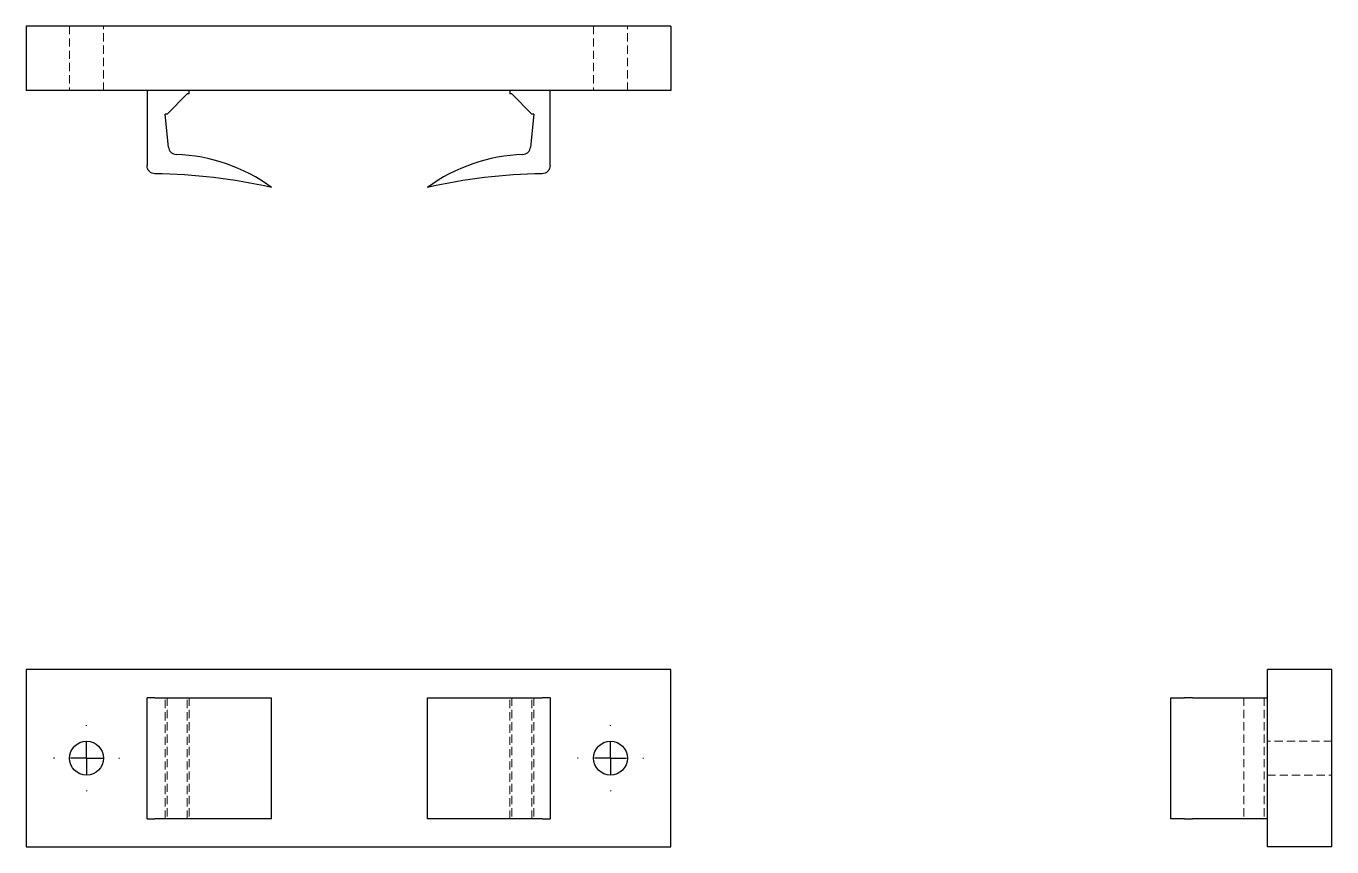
# Model space of a CAD drawing. Header units: millimetres. Extents: x 33 to 236, y 43 to 171.
import ezdxf

# ---------------------------------------------------------------- set-up
doc = ezdxf.new("R2010")
doc.units = ezdxf.units.MM
doc.linetypes.add('HIDDEN', pattern=[1.905, 1.27, -0.635])
doc.layers.add('10', color=7, linetype='Continuous')

# ---------------------------------------------------------------- blocks, each defined once
blk = doc.blocks.new('SW_CENTERMARKSYMBOL_0')
at = {"layer": '10', "color": 0}
for p, q in [((0, 5), (0, 5.125)), ((0, 0), (0, 2.5)), ((-5, 0), (-5.125, 0)), ((0, 0), (-2.5, 0)), ((0, 0), (0, -2.5)), ((0, 0), (2.5, 0)), ((5, 0), (5.125, 0)), ((0, -5), (0, -5.125))]:
    blk.add_line(p, q, dxfattribs=at)
blk = doc.blocks.new('SW_CENTERMARKSYMBOL_1')
at = {"layer": '10', "color": 0}
for p, q in [((0, 5), (0, 5.125)), ((0, 0), (0, 2.5)), ((-5, 0), (-5.125, 0)), ((0, 0), (-2.5, 0)), ((0, 0), (0, -2.5)), ((0, 0), (2.5, 0)), ((5, 0), (5.125, 0)), ((0, -5), (0, -5.125))]:
    blk.add_line(p, q, dxfattribs=at)

msp = doc.modelspace()

# ---------------------------------------------------------------- linework, layer by layer
at = {"color": 7, "linetype": 'Continuous', "lineweight": 25}
for p, q in [((33, 170.5), (33, 160.5)), ((133, 170.5), (33, 170.5)), ((133, 170.5), (133, 160.5)), ((133, 160.5), (33, 160.5)), ((51.75, 160.5), (51.75, 148.87)), ((54.87, 156.87), (58, 160)), ((58.31, 160), (58, 160)), ((58.31, 160), (58.31, 160.5)), ((108, 160.5), (108, 160)), ((108.31, 160), (108, 160)), ((108.31, 160), (111.44, 156.87)), ((114.25, 148.87), (114.25, 160.5)), ((54.87, 156.87), (54.56, 156.87)), ((55.08, 151.73), (54.56, 156.87)), ((111.75, 156.87), (111.24, 151.73)), ((111.75, 156.87), (111.44, 156.87)), ((33, 70.75), (33, 43.25)), ((133, 70.75), (33, 70.75)), ((133, 43.25), (133, 70.75)), ((225.5, 43.25), (225.5, 70.75)), ((235.5, 70.75), (225.5, 70.75)), ((235.5, 43.25), (235.5, 70.75)), ((51.75, 47.62), (51.75, 66.38)), ((52.98, 66.38), (71.07, 66.38)), ((71.07, 47.62), (71.07, 66.38)), ((95.24, 47.62), (95.24, 66.38)), ((95.24, 66.38), (113.02, 66.38)), ((114.25, 66.38), (114.25, 47.62)), ((210.5, 47.62), (210.5, 66.38)), ((210.5, 66.38), (212.62, 66.38)), ((213.87, 66.38), (225.5, 66.38)), ((71.07, 47.62), (52.98, 47.62)), ((113.02, 47.62), (95.24, 47.62)), ((212.62, 47.62), (210.5, 47.62)), ((225.5, 47.62), (213.87, 47.62)), ((33, 43.25), (133, 43.25)), ((235.5, 43.25), (225.5, 43.25))]:
    msp.add_line(p, q, dxfattribs=at)
at = {"color": 7, "linetype": 'HIDDEN', "lineweight": 18}
for p, q in [((39.75, 170.5), (39.75, 160.5)), ((45, 160.5), (45, 170.5)), ((121, 170.5), (121, 160.5)), ((126.25, 160.5), (126.25, 170.5)), ((54.56, 47.62), (54.56, 66.38)), ((54.87, 66.38), (54.87, 47.62)), ((58, 47.62), (58, 66.38)), ((58.31, 66.38), (58.31, 47.62)), ((108, 47.62), (108, 66.38)), ((108.31, 66.38), (108.31, 47.62)), ((111.44, 47.62), (111.44, 66.38)), ((111.75, 66.38), (111.75, 47.62)), ((221.87, 66.38), (221.87, 47.62)), ((225, 66.38), (225, 47.62)), ((235.5, 59.62), (225.5, 59.62)), ((225.5, 54.38), (235.5, 54.38))]:
    msp.add_line(p, q, dxfattribs=at)
at = {"color": 7, "linetype": 'HIDDEN', "lineweight": 18, "flags": 128}
for points in [[(56.27, 150.6), (56.27, 150.6)], [(110.04, 150.6), (110.04, 150.6)], [(52.98, 147.62), (52.98, 147.62)], [(113.02, 147.62), (113.02, 147.62)], [(71.07, 145.5), (71.07, 145.5)], [(95.24, 145.5), (95.24, 145.5)]]:
    msp.add_lwpolyline(points, dxfattribs=at)
at = {"color": 7, "linetype": 'Continuous', "lineweight": 25}
for centre, radius in [((42.38, 57), 2.63), ((123.62, 57), 2.62)]:
    msp.add_circle(centre, radius, dxfattribs=at)
for centre, radius, start, end in [((55.19, 123.44), 27.19, 54.2422, 87.7156), ((111.12, 123.44), 27.19, 92.2844, 125.7578), ((51.75, 58.69), 88.93, 77.4497, 89.2058), ((114.25, 61.51), 86.11, 90.8198, 102.7549)]:
    msp.add_arc(centre, radius, start, end, dxfattribs=at)
for points in [[(55.08, 151.73), (55.09, 151.59), (55.13, 151.45), (55.26, 151.18), (55.35, 151.05), (55.58, 150.84), (55.71, 150.75), (55.99, 150.64), (56.13, 150.61), (56.27, 150.6)], [(110.04, 150.6), (110.18, 150.61), (110.32, 150.64), (110.6, 150.75), (110.74, 150.84), (110.96, 151.05), (111.05, 151.18), (111.18, 151.45), (111.22, 151.59), (111.24, 151.73)], [(52.98, 147.62), (52.84, 147.62), (52.68, 147.65), (52.38, 147.77), (52.23, 147.87), (51.99, 148.11), (51.9, 148.26), (51.78, 148.56), (51.75, 148.72), (51.75, 148.87)], [(114.25, 148.87), (114.25, 148.72), (114.22, 148.56), (114.1, 148.26), (114.01, 148.11), (113.77, 147.87), (113.62, 147.77), (113.32, 147.65), (113.16, 147.62), (113.02, 147.62)], [(52.98, 66.38), (52.84, 66.38), (52.68, 66.38), (52.38, 66.38), (52.23, 66.38), (51.99, 66.38), (51.9, 66.38), (51.78, 66.38), (51.75, 66.38), (51.75, 66.38)], [(114.25, 66.38), (114.25, 66.38), (114.22, 66.38), (114.1, 66.38), (114.01, 66.38), (113.77, 66.38), (113.62, 66.38), (113.32, 66.38), (113.16, 66.38), (113.02, 66.38)], [(213.87, 66.38), (213.72, 66.38), (213.56, 66.38), (213.26, 66.38), (213.11, 66.38), (212.87, 66.38), (212.77, 66.38), (212.65, 66.38), (212.62, 66.38), (212.62, 66.38)], [(51.75, 47.62), (51.75, 47.62), (51.78, 47.62), (51.9, 47.62), (51.99, 47.62), (52.23, 47.62), (52.38, 47.62), (52.68, 47.62), (52.84, 47.62), (52.98, 47.62)], [(113.02, 47.62), (113.16, 47.62), (113.32, 47.62), (113.62, 47.62), (113.77, 47.62), (114.01, 47.62), (114.1, 47.62), (114.22, 47.62), (114.25, 47.62), (114.25, 47.62)], [(212.62, 47.62), (212.62, 47.62), (212.65, 47.62), (212.77, 47.62), (212.87, 47.62), (213.11, 47.62), (213.26, 47.62), (213.56, 47.62), (213.72, 47.62), (213.87, 47.62)]]:
    msp.add_open_spline(points, degree=3, knots=[0, 0, 0, 0, 0.25, 0.25, 0.5, 0.5, 0.75, 0.75, 1, 1, 1, 1], dxfattribs=at)

# ---------------------------------------------------------------- block references
at = {"layer": '10'}
for name, p in [('SW_CENTERMARKSYMBOL_1', (42.38, 57)), ('SW_CENTERMARKSYMBOL_0', (123.62, 57))]:
    msp.add_blockref(name, p, dxfattribs=at)

doc.saveas('drawing.dxf')
